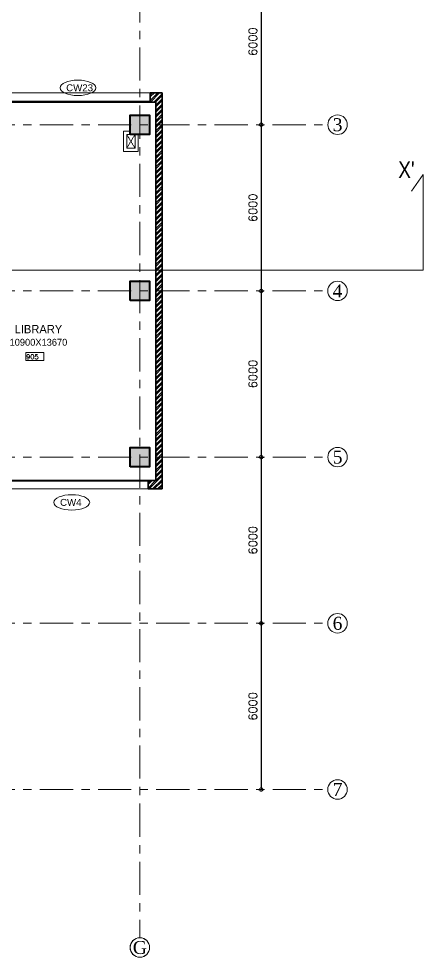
# Model space of a CAD drawing. Header units: millimetres. Extents: x 24487468 to 24959437, y -333213 to 842934.
# Drawn here: x 24749914 to 24764503, y 466158 to 500037 of the extents above; entities that cross this region are included whole.
import ezdxf
from ezdxf.enums import TextEntityAlignment as Align

# ---------------------------------------------------------------- set-up
doc = ezdxf.new("R2010")
doc.units = ezdxf.units.MM
doc.header["$MEASUREMENT"] = 0
doc.header["$PDMODE"] = 3
for name, pattern in [('ACAD_ISO10W100', [18.5, 12, -3, 0.5, -3]), ('BORDERX2', [3.5, 1, -0.5, 1, -0.5, 0, -0.5]), ('Centreline', [21, 12, -3, 3, -3]), ('DASHED2', [0.375, 0.25, -0.125])]:
    doc.linetypes.add(name, pattern=pattern)
doc.layers.get('0').update_dxf_attribs({"lineweight": 5})
doc.layers.add('A-BTEXT', color=57, linetype='Continuous')
for name, color, linetype, lineweight in [('CENLINE', 220, 'ACAD_ISO10W100', 5), ('COLUMN', 12, 'Continuous', 40), ('DIM', 183, 'Continuous', 5), ('GRID', 205, 'BORDERX2', 5), ('HACTH', 8, 'Continuous', 0), ('hatch', 9, 'Continuous', 0), ('p1 plan grid lck', 6, 'Continuous', 5), ('room number', 99, 'Continuous', 20), ('text', 7, 'Continuous', 15), ('TEXT ROOM', 3, 'Continuous', 15), ('wall', 53, 'Continuous', 15), ('Wall1', 37, 'Continuous', 30), ('WALL2', 4, 'Continuous', 15), ('win shutters', 140, 'Continuous', 25)]:
    doc.layers.add(name, color=color, linetype=linetype, lineweight=lineweight)
doc.styles.add('arial', font='times.ttf')
doc.styles.add('ordinary', font='arial.ttf')
doc.styles.add('ROMANS', font='romans__.ttf')
doc.dimstyles.new('DIM100', dxfattribs={"dimtxt": 300, "dimasz": 250, "dimexe": 100, "dimexo": 100, "dimgap": 150, "dimtad": 1, "dimdec": 0, "dimrnd": 5, "dimzin": 0, "dimdsep": 46, "dimtxsty": 'ROMANS', "dimblk": 'DOTSMALL', "dimcen": 0.09, "dimclrd": 256, "dimclre": 256, "dimclrt": 7, "dimadec": 0, "dimazin": 0, "dimtfac": 1, "dimtdec": 0, "dimtix": 1, "dimtofl": 0, "dimtmove": 1, "dimatfit": 3, "dimfxl": 100, "dimfxlon": 1, "dimtolj": 1, "dimtzin": 0, "dimarcsym": 0})

# ---------------------------------------------------------------- blocks, each defined once
blk = doc.blocks.new('column 350')
at = {"layer": 'COLUMN', "ltscale": 100}
h = blk.add_hatch(color=256, dxfattribs=at)
h.dxf.hatch_style = 1
h.paths.add_polyline_path([(1327.5, 1037.5), (627.5, 1037.5), (627.5, 337.5), (1327.5, 337.5)])
blk.add_lwpolyline([(627.5, 1037.5), (1327.5, 1037.5), (1327.5, 337.5), (627.5, 337.5)], close=True, dxfattribs=at)
blk = doc.blocks.new('grid letter-flat-4-flat-1')
at = {"layer": 'GRID', "linetype": 'Continuous'}
blk.add_circle((0, 374.75), 281.25, dxfattribs=at)
blk = doc.blocks.new('SEC')
at = {"layer": 'HACTH', "ltscale": 100}
blk.add_lwpolyline([(-34685, 0), (0, 0), (0, 3449), (-425, 2854)], dxfattribs=at)
at = {"layer": 'text', "linetype": 'Continuous', "ltscale": 30, "insert": (-606, 3623), "char_height": 600, "width": 21041.4, "attachment_point": 5, "style": 'arial'}
blk.add_mtext("{\\fTechnic|b0|i0|c2|p2;X'}", dxfattribs=at)
blk = doc.blocks.new('*U36')
at = {"layer": 'room number'}
blk.add_lwpolyline([(46, 40), (46, 240), (491, 240), (491, 40)], close=True, dxfattribs=at)
at = {"layer": 'room number', "style": 'ROMANS'}
blk.add_attdef('ROOM_NUM', (53, 73), '', height=120, dxfattribs=at)
blk = doc.blocks.new('_DotSmall')
at = {"color": 0, "linetype": 'ByBlock', "const_width": 0.5}
blk.add_lwpolyline([(-0.0625, 0, 1), (0.0625, 0, 1)], format="xyb", close=True, dxfattribs=at)
blk = doc.blocks.new('*D143')
at = {"layer": 'Defpoints', "color": 0, "ltscale": 100, "transparency": 16777216}
for p in [(24757682, 502212), (24754633, 496212), (24758659, 496212)]:
    blk.add_point(p, dxfattribs=at)
at = {"layer": 'DIM', "lineweight": -2, "ltscale": 100, "transparency": 16777216}
for p, q in [((24758559, 502212), (24758759, 502212)), ((24758659, 502212), (24758659, 496212)), ((24758559, 496212), (24758759, 496212))]:
    blk.add_line(p, q, dxfattribs=at)
at = {"layer": 'DIM', "lineweight": -2, "ltscale": 100, "transparency": 16777216, "xscale": 250, "yscale": 250, "zscale": 250}
for p, rotation in [((24758659, 502212), 90), ((24758659, 496212), 270)]:
    blk.add_blockref('_DotSmall', p, dxfattribs=dict(at, rotation=rotation))
at = {"layer": 'DIM', "color": 7, "ltscale": 100, "transparency": 16777216, "insert": (24758358, 499212), "char_height": 300, "attachment_point": 5, "rotation": 90, "style": 'ROMANS'}
blk.add_mtext('\\A1;6000', dxfattribs=at)
blk = doc.blocks.new('*D144')
at = {"layer": 'Defpoints', "color": 0, "ltscale": 100, "transparency": 16777216}
for p in [(24754633, 496212), (24754633, 490212), (24758659, 490212)]:
    blk.add_point(p, dxfattribs=at)
at = {"layer": 'DIM', "lineweight": -2, "ltscale": 100, "transparency": 16777216}
for p, q in [((24758559, 496212), (24758759, 496212)), ((24758659, 496212), (24758659, 490212)), ((24758559, 490212), (24758759, 490212))]:
    blk.add_line(p, q, dxfattribs=at)
at = {"layer": 'DIM', "lineweight": -2, "ltscale": 100, "transparency": 16777216, "xscale": 250, "yscale": 250, "zscale": 250}
for p, rotation in [((24758659, 496212), 90), ((24758659, 490212), 270)]:
    blk.add_blockref('_DotSmall', p, dxfattribs=dict(at, rotation=rotation))
at = {"layer": 'DIM', "color": 7, "ltscale": 100, "transparency": 16777216, "insert": (24758358, 493212), "char_height": 300, "attachment_point": 5, "rotation": 90, "style": 'ROMANS'}
blk.add_mtext('\\A1;6000', dxfattribs=at)
blk = doc.blocks.new('*D145')
at = {"layer": 'Defpoints', "color": 0, "ltscale": 100, "transparency": 16777216}
for p in [(24754633, 490212), (24754631, 484212), (24758659, 484212)]:
    blk.add_point(p, dxfattribs=at)
at = {"layer": 'DIM', "lineweight": -2, "ltscale": 100, "transparency": 16777216}
for p, q in [((24758559, 490212), (24758759, 490212)), ((24758659, 490212), (24758659, 484212)), ((24758559, 484212), (24758759, 484212))]:
    blk.add_line(p, q, dxfattribs=at)
at = {"layer": 'DIM', "lineweight": -2, "ltscale": 100, "transparency": 16777216, "xscale": 250, "yscale": 250, "zscale": 250}
for p, rotation in [((24758659, 490212), 90), ((24758659, 484212), 270)]:
    blk.add_blockref('_DotSmall', p, dxfattribs=dict(at, rotation=rotation))
at = {"layer": 'DIM', "color": 7, "ltscale": 100, "transparency": 16777216, "insert": (24758358, 487212), "char_height": 300, "attachment_point": 5, "rotation": 90, "style": 'ROMANS'}
blk.add_mtext('\\A1;6000', dxfattribs=at)
blk = doc.blocks.new('*D146')
at = {"layer": 'Defpoints', "color": 0, "ltscale": 100, "transparency": 16777216}
for p in [(24754631, 484212), (24754282, 478212), (24758659, 478212)]:
    blk.add_point(p, dxfattribs=at)
at = {"layer": 'DIM', "lineweight": -2, "ltscale": 100, "transparency": 16777216}
for p, q in [((24758559, 484212), (24758759, 484212)), ((24758659, 484212), (24758659, 478212)), ((24758559, 478212), (24758759, 478212))]:
    blk.add_line(p, q, dxfattribs=at)
at = {"layer": 'DIM', "lineweight": -2, "ltscale": 100, "transparency": 16777216, "xscale": 250, "yscale": 250, "zscale": 250}
for p, rotation in [((24758659, 484212), 90), ((24758659, 478212), 270)]:
    blk.add_blockref('_DotSmall', p, dxfattribs=dict(at, rotation=rotation))
at = {"layer": 'DIM', "color": 7, "ltscale": 100, "transparency": 16777216, "insert": (24758358, 481212), "char_height": 300, "attachment_point": 5, "rotation": 90, "style": 'ROMANS'}
blk.add_mtext('\\A1;6000', dxfattribs=at)
blk = doc.blocks.new('*D147')
at = {"layer": 'Defpoints', "color": 0, "ltscale": 100, "transparency": 16777216}
for p in [(24754282, 478212), (24754282, 472213), (24758659, 472213)]:
    blk.add_point(p, dxfattribs=at)
at = {"layer": 'DIM', "lineweight": -2, "ltscale": 100, "transparency": 16777216}
for p, q in [((24758559, 478212), (24758759, 478212)), ((24758659, 478212), (24758659, 472213)), ((24758559, 472213), (24758759, 472213))]:
    blk.add_line(p, q, dxfattribs=at)
at = {"layer": 'DIM', "lineweight": -2, "ltscale": 100, "transparency": 16777216, "xscale": 250, "yscale": 250, "zscale": 250}
for p, rotation in [((24758659, 478212), 90), ((24758659, 472213), 270)]:
    blk.add_blockref('_DotSmall', p, dxfattribs=dict(at, rotation=rotation))
at = {"layer": 'DIM', "color": 7, "ltscale": 100, "transparency": 16777216, "insert": (24758358, 475212), "char_height": 300, "attachment_point": 5, "rotation": 90, "style": 'ROMANS'}
blk.add_mtext('\\A1;6000', dxfattribs=at)

msp = doc.modelspace()

# ---------------------------------------------------------------- hatches: boundary and pattern name
at = {"layer": 'hatch', "ltscale": 100}
h = msp.add_hatch(dxfattribs=at)
h.set_pattern_fill('ANSI32', color=256, scale=350)
h.set_pattern_definition([(45, (24754832.03, 490212.26), (-92.8078, 92.8078), []), (45, (24754893.9, 490212.26), (-92.8078, 92.8078), [])])
h.paths.add_polyline_path([(24755082, 497362), (24754656.5, 497362), (24754656.5, 497032), (24754852, 497032), (24754852, 483362.4), (24754582, 483362.4), (24754582, 483062.5), (24755082, 483062.5)])

# ---------------------------------------------------------------- linework, layer by layer
at = {"ltscale": 100}
msp.add_lwpolyline([(24730173.3, 498537.5), (24730159.7, 486237.5), (24729259.7, 486237.5), (24729273.3, 481887.5), (24735606.5, 481887.5), (24735606.5, 483067.5), (24739931.5, 483067.5), (24739931.5, 481887.5), (24744083.6, 481887.5), (24744083.6, 483062.5), (24755082, 483062.5), (24755082, 497362), (24744091.5, 497362), (24744091.5, 498537.5), (24739930.4, 498537.5), (24739930.4, 497357.5), (24735606.5, 497357.5), (24735606.5, 498537.5), (24730173.3, 498537.5)], dxfattribs=at)
at = {"layer": 'HACTH', "linetype": 'DASHED2', "ltscale": 100}
for p, q in [((24753807.6, 495862.5), (24754107.6, 495361.8)), ((24753807.6, 495361.8), (24754107.6, 495862.5)), ((24753807.6, 495862.5), (24754107.6, 495361.8)), ((24753807.6, 495361.8), (24754107.6, 495862.5))]:
    msp.add_line(p, q, dxfattribs=at)
at = {"layer": 'p1 plan grid lck', "linetype": 'Centreline', "ltscale": 100}
for p, q in [((24754281.9, 513705.4), (24754281.9, 466858.4)), ((24708671.7, 496212.5), (24761061.5, 496212.5)), ((24708671.2, 490212.5), (24761060.9, 490212.5)), ((24708672.7, 484212.5), (24761062.5, 484212.5)), ((24708672.7, 478212.5), (24761060.9, 478212.5)), ((24708672.7, 472212.5), (24761060.9, 472212.5))]:
    msp.add_line(p, q, dxfattribs=at)
at = {"layer": 'text', "ltscale": 100}
for centre in [(24752046.5, 497544.5), (24751826.1, 482577.8)]:
    msp.add_ellipse(centre, major_axis=(-645.2, 0), ratio=0.4312913, dxfattribs=at)
at = {"layer": 'wall', "ltscale": 100}
msp.add_line((24754656.5, 497362), (24744091.5, 497362), dxfattribs=at)
at = {"layer": 'Wall1', "ltscale": 100}
for p, q in [((24754656.5, 497362), (24755082, 497362)), ((24754656.5, 497362), (24754656.5, 497112)), ((24754656.5, 497362), (24755082, 497362)), ((24754656.5, 497362), (24754656.5, 497112)), ((24754656.5, 497362), (24755082, 497362)), ((24754656.5, 497362), (24754656.5, 497032)), ((24754656.5, 497362), (24755082, 497362)), ((24754656.5, 497362), (24754656.5, 497032)), ((24754656.5, 497362), (24754656.5, 497037.5)), ((24755082, 483062.5), (24755082, 497362)), ((24754656.5, 497032), (24754852, 497032)), ((24754852, 483362.4), (24754852, 497032)), ((24754582, 483062.5), (24754582, 483362.4)), ((24754582, 483362.4), (24754852, 483362.4)), ((24754582, 483062.5), (24755082, 483062.5))]:
    msp.add_line(p, q, dxfattribs=at)
at = {"layer": 'WALL2', "ltscale": 100}
for p, q in [((24753807.6, 495862.5), (24753932.6, 495862.5)), ((24754107.6, 495361.8), (24754107.6, 495862.5)), ((24754107.6, 495361.8), (24754107.6, 495862.5))]:
    msp.add_line(p, q, dxfattribs=at)
for points in [[(24753932.6, 495977.5), (24753692.6, 495977.5), (24753692.6, 495246.8), (24754222.6, 495246.8), (24754222.6, 495862.5)], [(24753807.6, 495862.5), (24753807.6, 495361.8), (24754107.6, 495361.8)], [(24753807.6, 495862.5), (24753807.6, 495361.8), (24754107.6, 495361.8)]]:
    msp.add_lwpolyline(points, dxfattribs=at)
at = {"layer": 'win shutters', "ltscale": 100, "const_width": 75}
for points in [[(24754656.5, 497037.5), (24749657.1, 497037.5)], [(24754582, 483362.4), (24749582, 483362.4)]]:
    msp.add_lwpolyline(points, dxfattribs=at)

# ---------------------------------------------------------------- block references
at = {"layer": 'CENLINE'}
ref = msp.add_blockref('grid letter-flat-4-flat-1', (24761413, 495744.4), dxfattribs=dict(at, xscale=1.25, yscale=1.25, zscale=25.4))
ref.add_attrib('GRID_LETTER', '3', dxfattribs={"layer": 'A-BTEXT', "linetype": 'Continuous', "height": 468.7, "style": 'arial'}).set_placement((24761413, 496213.1), align=Align.MIDDLE_CENTER)
ref = msp.add_blockref('grid letter-flat-4-flat-1', (24761413, 495744.4), dxfattribs=dict(at, xscale=1.25, yscale=1.25, zscale=25.4))
ref.add_attrib('GRID_LETTER', '3', dxfattribs={"layer": 'A-BTEXT', "linetype": 'Continuous', "height": 468.7, "style": 'arial'}).set_placement((24761413, 496213.1), align=Align.MIDDLE_CENTER)
ref = msp.add_blockref('grid letter-flat-4-flat-1', (24761412.5, 489744.4), dxfattribs=dict(at, xscale=1.25, yscale=1.25, zscale=25.4))
ref.add_attrib('GRID_LETTER', '4', dxfattribs={"layer": 'A-BTEXT', "linetype": 'Continuous', "height": 468.7, "style": 'arial'}).set_placement((24761412.5, 490213.1), align=Align.MIDDLE_CENTER)
ref = msp.add_blockref('grid letter-flat-4-flat-1', (24761412.5, 489744.4), dxfattribs=dict(at, xscale=1.25, yscale=1.25, zscale=25.4))
ref.add_attrib('GRID_LETTER', '4', dxfattribs={"layer": 'A-BTEXT', "linetype": 'Continuous', "height": 468.7, "style": 'arial'}).set_placement((24761412.5, 490213.1), align=Align.MIDDLE_CENTER)
ref = msp.add_blockref('grid letter-flat-4-flat-1', (24761414.1, 483744.4), dxfattribs=dict(at, xscale=1.25, yscale=1.25, zscale=25.4))
ref.add_attrib('GRID_LETTER', '5', dxfattribs={"layer": 'A-BTEXT', "linetype": 'Continuous', "height": 468.7, "style": 'arial'}).set_placement((24761414.1, 484213.1), align=Align.MIDDLE_CENTER)
ref = msp.add_blockref('grid letter-flat-4-flat-1', (24761414.1, 483744.4), dxfattribs=dict(at, xscale=1.25, yscale=1.25, zscale=25.4))
ref.add_attrib('GRID_LETTER', '5', dxfattribs={"layer": 'A-BTEXT', "linetype": 'Continuous', "height": 468.7, "style": 'arial'}).set_placement((24761414.1, 484213.1), align=Align.MIDDLE_CENTER)
ref = msp.add_blockref('grid letter-flat-4-flat-1', (24761412.5, 477744.4), dxfattribs=dict(at, xscale=1.25, yscale=1.25, zscale=25.4))
ref.add_attrib('GRID_LETTER', '6', dxfattribs={"layer": 'A-BTEXT', "linetype": 'Continuous', "height": 468.7, "style": 'arial'}).set_placement((24761412.5, 478213.1), align=Align.MIDDLE_CENTER)
ref = msp.add_blockref('grid letter-flat-4-flat-1', (24761412.5, 477744.4), dxfattribs=dict(at, xscale=1.25, yscale=1.25, zscale=25.4))
ref.add_attrib('GRID_LETTER', '6', dxfattribs={"layer": 'A-BTEXT', "linetype": 'Continuous', "height": 468.7, "style": 'arial'}).set_placement((24761412.5, 478213.1), align=Align.MIDDLE_CENTER)
ref = msp.add_blockref('grid letter-flat-4-flat-1', (24761412.5, 471744.4), dxfattribs=dict(at, xscale=1.25, yscale=1.25, zscale=25.4))
ref.add_attrib('GRID_LETTER', '7', dxfattribs={"layer": 'A-BTEXT', "linetype": 'Continuous', "height": 468.7, "style": 'arial'}).set_placement((24761412.5, 472213.1), align=Align.MIDDLE_CENTER)
ref = msp.add_blockref('grid letter-flat-4-flat-1', (24761412.5, 471744.4), dxfattribs=dict(at, xscale=1.25, yscale=1.25, zscale=25.4))
ref.add_attrib('GRID_LETTER', '7', dxfattribs={"layer": 'A-BTEXT', "linetype": 'Continuous', "height": 468.7, "style": 'arial'}).set_placement((24761412.5, 472213.1), align=Align.MIDDLE_CENTER)
ref = msp.add_blockref('grid letter-flat-4-flat-1', (24754281.5, 466041.1), dxfattribs=dict(at, xscale=1.25, yscale=1.25, zscale=25.4))
ref.add_attrib('GRID_LETTER', 'G', dxfattribs={"layer": 'A-BTEXT', "linetype": 'Continuous', "height": 468.7, "style": 'arial'}).set_placement((24754281.5, 466509.8), align=Align.MIDDLE_CENTER)
ref = msp.add_blockref('grid letter-flat-4-flat-1', (24754283.1, 466041.1), dxfattribs=dict(at, xscale=1.25, yscale=1.25, zscale=25.4))
ref.add_attrib('GRID_LETTER', 'G', dxfattribs={"layer": 'A-BTEXT', "linetype": 'Continuous', "height": 468.7, "style": 'arial'}).set_placement((24754283.1, 466509.8), align=Align.MIDDLE_CENTER)
at = {"layer": 'COLUMN', "rotation": 89.99999999994951}
for p in [(24754970.1, 495235), (24754969.5, 489235), (24754969, 483235), (24754969, 483235)]:
    msp.add_blockref('column 350', p, dxfattribs=at)
at = {"layer": 'HACTH'}
msp.add_blockref('SEC', (24764503.2, 490962.5), dxfattribs=at)
at = {"layer": 'room number', "xscale": 1.456692913385827, "yscale": 1.456692913385827, "zscale": 0.984251968503937}
msp.add_blockref('*U36', (24750103.4, 487640.1), dxfattribs=at).add_auto_attribs({'ROOM_NUM': '905'})

# ---------------------------------------------------------------- texts
at = {"layer": 'text', "ltscale": 100, "char_height": 250, "width": 373.513, "attachment_point": 1, "style": 'ordinary'}
for s, insert in [('CW23', (24751623.3, 497669.6)), ('CW4', (24751402.8, 482703))]:
    msp.add_mtext(s, dxfattribs=dict(at, insert=insert))
at = {"layer": 'TEXT ROOM', "insert": (24750622.2, 488856.2), "char_height": 300, "width": 4754.616, "attachment_point": 5, "style": 'arial'}
msp.add_mtext('{\\fTechnic|b0|i0|c2|p2;\\P\\fNirmala UI|b0|i0|c0|p34;LIBRARY\\P\\H0.83333x;10900X13670}', dxfattribs=at)

# ---------------------------------------------------------------- dimensions: what is measured, and where the dimension line sits
at = {"layer": 'DIM', "ltscale": 100}
for base, p1, p2, picture, middle in [((24758659, 496212.5), (24757682, 502212.5), (24754633.3, 496212.5), '*D143', (24758357.6, 499212.5)), ((24758659, 490212.5), (24754633.3, 496212.5), (24754633.4, 490212.5), '*D144', (24758357.6, 493212.5)), ((24758659, 484212.5), (24754633.4, 490212.5), (24754631.5, 484212.5), '*D145', (24758357.6, 487212.5)), ((24758659, 478212.5), (24754631.5, 484212.5), (24754282.5, 478212.5), '*D146', (24758357.6, 481212.5)), ((24758659, 472212.5), (24754282.5, 478212.5), (24754282.5, 472212.5), '*D147', (24758357.6, 475212.5))]:
    dim = msp.add_linear_dim(base=base, p1=p1, p2=p2, angle=90, dimstyle='DIM100', dxfattribs=at)
    dim.commit()
    dim.dimension.update_dxf_attribs({"geometry": picture, "text_midpoint": middle})

doc.saveas('drawing.dxf')
